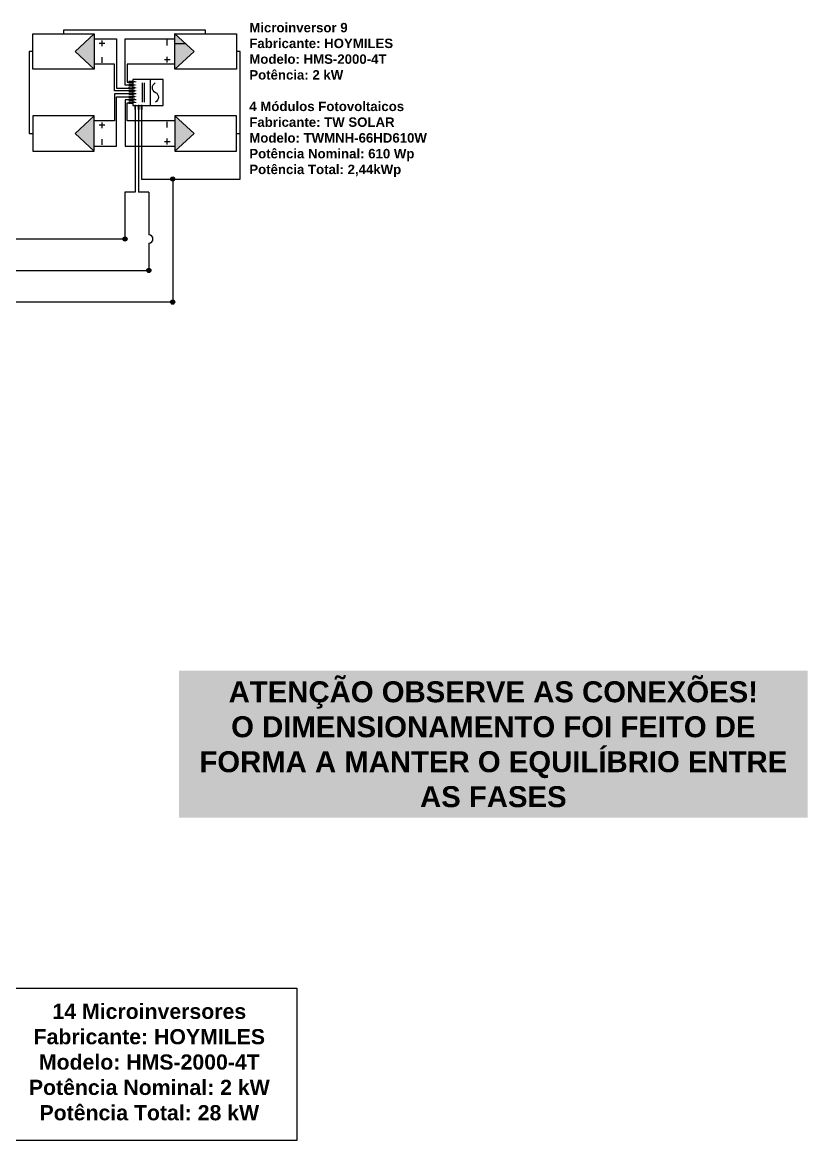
# Model space of a CAD drawing. Header units: millimetres. Extents: x 3949 to 5857, y -2081 to -943.
# Drawn here: x 5541.7 to 5579.1, y -1987.3 to -1934 of the extents above; entities that cross this region are included whole.
import ezdxf

# ---------------------------------------------------------------- set-up
doc = ezdxf.new("R2010")
doc.units = ezdxf.units.MM
doc.layers.add('DESENHO', color=7, linetype='Continuous', lineweight=0)
doc.styles.add('Annotative', font='arial.ttf')

msp = doc.modelspace()

# ---------------------------------------------------------------- hatches: boundary and pattern name
at = {"layer": 'DESENHO', "lineweight": 0}
h = msp.add_hatch(color=7, dxfattribs=at)
h.dxf.hatch_style = 1
h.paths.add_polyline_path([(5544.237, -1935.408), (5545.152, -1936.253), (5545.152, -1934.563)])
h = msp.add_hatch(dxfattribs=at)
h.set_pattern_fill('ANGLE', scale=1.5, angle=180)
h.set_pattern_definition([(180, (10197.437, 872.922), (-4e-15, -10.4775), [7.62, -2.8575]), (270, (10197.437, 872.922), (10.4775, -4e-15), [7.62, -2.8575])])
h.paths.add_polyline_path([(5548.995, -1934.563), (5548.995, -1936.253), (5549.91, -1935.408)])
h = msp.add_hatch(color=7, dxfattribs=at)
h.dxf.hatch_style = 1
h.paths.add_polyline_path([(5549.91, -1935.408), (5548.995, -1934.563), (5548.995, -1936.253)])
h = msp.add_hatch(color=7, dxfattribs=at)
h.dxf.hatch_style = 1
h.paths.add_polyline_path([(5544.237, -1939.317), (5545.152, -1938.472), (5545.152, -1940.162)])
h = msp.add_hatch(color=7, dxfattribs=at)
h.dxf.hatch_style = 1
h.paths.add_polyline_path([(5549.91, -1939.317), (5548.995, -1940.162), (5548.995, -1938.472)])
h = msp.add_hatch(color=3, dxfattribs=at)
h.dxf.hatch_style = 1
h.paths.add_polyline_path([(5548.891, -1941.595, 1), (5548.891, -1941.396, 1)])
h = msp.add_hatch(color=256, dxfattribs=at)
h.dxf.hatch_style = 1
h.paths.add_polyline_path([(5546.716, -1944.351, 1), (5546.517, -1944.351, 1)])
h = msp.add_hatch(color=256, dxfattribs=at)
h.dxf.hatch_style = 1
h.paths.add_polyline_path([(5547.853, -1945.851, 1), (5547.654, -1945.851, 1)])
h = msp.add_hatch(color=3, dxfattribs=at)
h.dxf.hatch_style = 1
h.paths.add_polyline_path([(5548.99, -1947.361, 1), (5548.791, -1947.361, 1)])

# ---------------------------------------------------------------- linework, layer by layer
at = {"layer": 'DESENHO', "color": 3, "lineweight": 0}
for p, q in [((5550.461, -1934.392), (5543.685, -1934.392)), ((5543.685, -1934.392), (5543.685, -1934.563)), ((5550.461, -1934.563), (5550.461, -1934.392)), ((5542.219, -1935.408), (5542.047, -1935.408)), ((5542.047, -1935.408), (5542.047, -1939.317)), ((5552.1, -1935.408), (5551.928, -1935.408)), ((5552.1, -1939.317), (5552.1, -1935.408)), ((5547.41, -1938.175), (5547.41, -1941.495)), ((5542.047, -1939.317), (5542.219, -1939.317)), ((5551.928, -1939.317), (5552.1, -1939.317)), ((5552.1, -1941.495), (5552.1, -1939.317)), ((5547.41, -1941.495), (5552.1, -1941.495)), ((5548.891, -1941.495), (5548.891, -1947.361)), ((5548.891, -1947.361), (5493.922, -1947.361))]:
    msp.add_line(p, q, dxfattribs=at)
at = {"layer": 'DESENHO', "lineweight": 0}
for p, q in [((5545.152, -1934.805), (5546.207, -1934.805)), ((5546.207, -1934.805), (5546.207, -1937.153)), ((5546.627, -1937.011), (5546.627, -1934.805)), ((5546.627, -1934.805), (5548.995, -1934.805)), ((5546.112, -1936.011), (5545.152, -1936.011)), ((5546.112, -1937.288), (5546.112, -1936.011)), ((5548.995, -1936.011), (5546.721, -1936.011)), ((5546.721, -1936.011), (5546.721, -1936.869)), ((5546.803, -1937.011), (5546.627, -1937.011)), ((5546.721, -1936.869), (5546.803, -1936.869)), ((5546.803, -1937.288), (5546.112, -1937.288)), ((5546.803, -1937.437), (5546.112, -1937.437)), ((5546.112, -1937.437), (5546.112, -1938.714)), ((5546.207, -1937.153), (5546.803, -1937.153)), ((5546.207, -1937.572), (5546.803, -1937.572)), ((5546.207, -1939.92), (5546.207, -1937.572)), ((5546.803, -1937.714), (5546.627, -1937.714)), ((5546.627, -1937.714), (5546.627, -1939.92)), ((5546.721, -1938.714), (5546.721, -1937.856)), ((5546.721, -1937.856), (5546.803, -1937.856)), ((5547.101, -1938.175), (5547.101, -1942.117)), ((5547.27, -1938.175), (5547.27, -1942.117)), ((5546.112, -1938.714), (5545.152, -1938.714)), ((5548.995, -1938.714), (5546.721, -1938.714)), ((5545.152, -1939.92), (5546.207, -1939.92)), ((5546.627, -1939.92), (5548.995, -1939.92)), ((5547.101, -1942.117), (5546.617, -1942.117)), ((5546.617, -1942.117), (5546.617, -1944.351)), ((5547.754, -1942.117), (5547.27, -1942.117)), ((5547.754, -1942.117), (5547.754, -1944.152)), ((5502.563, -1944.351), (5546.617, -1944.351)), ((5546.617, -1944.251), (5546.617, -1944.351)), ((5547.754, -1944.549), (5547.754, -1945.751)), ((5502.563, -1945.851), (5547.754, -1945.851))]:
    msp.add_line(p, q, dxfattribs=at)
at = {"layer": 'DESENHO', "color": 7, "lineweight": 0}
for p, q in [((5548.995, -1935.387), (5548.995, -1934.561)), ((5545.152, -1935.429), (5545.152, -1936.255)), ((5545.152, -1939.296), (5545.152, -1938.47)), ((5548.995, -1939.338), (5548.995, -1940.164))]:
    msp.add_line(p, q, dxfattribs=at)
at = {"layer": 'DESENHO', "lineweight": 0}
for points in [[(5542.219, -1934.563), (5545.152, -1934.563), (5545.152, -1936.253), (5542.219, -1936.253)], [(5551.928, -1936.253), (5548.995, -1936.253), (5548.995, -1934.563), (5551.928, -1934.563)], [(5542.219, -1940.162), (5545.152, -1940.162), (5545.152, -1938.472), (5542.219, -1938.472)], [(5551.928, -1938.472), (5548.995, -1938.472), (5548.995, -1940.162), (5551.928, -1940.162)], [(5524.517, -1980.065), (5554.811, -1980.065), (5554.811, -1987.342), (5524.517, -1987.342)]]:
    msp.add_lwpolyline(points, close=True, dxfattribs=at)
at = {"layer": 'DESENHO', "color": 18, "lineweight": 0, "true_color": 0x000000}
for points in [[(5545.152, -1934.563), (5544.237, -1935.408), (5545.152, -1936.253)], [(5548.995, -1936.253), (5549.91, -1935.408), (5548.995, -1934.563)], [(5545.152, -1940.162), (5544.237, -1939.317), (5545.152, -1938.472)], [(5548.995, -1938.472), (5549.91, -1939.317), (5548.995, -1940.162)]]:
    msp.add_lwpolyline(points, dxfattribs=at)
at = {"layer": 'DESENHO', "color": 7, "lineweight": 0}
for points in [[(5545.517, -1934.888), (5545.517, -1935.159)], [(5548.63, -1935.132), (5548.63, -1934.861)], [(5545.652, -1935.024), (5545.382, -1935.024)], [(5545.517, -1935.687), (5545.517, -1935.957)], [(5548.494, -1935.795), (5548.765, -1935.795)], [(5548.63, -1935.93), (5548.63, -1935.66)], [(5547.06, -1936.875), (5547.06, -1936.848), (5547.073, -1936.862), (5547.046, -1936.862), (5547.019, -1936.862)], [(5547.06, -1937.024), (5547.06, -1936.997), (5547.073, -1937.011), (5547.046, -1937.011), (5547.019, -1937.011)], [(5547.033, -1936.848), (5547.033, -1936.875)], [(5547.1, -1936.875), (5547.1, -1936.848), (5547.087, -1936.875), (5547.087, -1936.848)], [(5547.1, -1937.024), (5547.1, -1936.997), (5547.087, -1937.024), (5547.087, -1936.997)], [(5547.114, -1936.848), (5547.114, -1936.875)], [(5547.114, -1936.997), (5547.114, -1937.024)], [(5547.439, -1936.902), (5547.439, -1937.823)], [(5547.533, -1936.902), (5547.533, -1937.823)], [(5547.831, -1937.985), (5547.831, -1936.74)], [(5547.046, -1937.146), (5547.019, -1937.146)], [(5547.046, -1937.295), (5547.019, -1937.295)], [(5547.046, -1937.43), (5547.019, -1937.43)], [(5547.046, -1937.566), (5547.019, -1937.566)], [(5547.033, -1937.132), (5547.033, -1937.16)], [(5547.033, -1937.417), (5547.033, -1937.444)], [(5547.073, -1937.132), (5547.06, -1937.132), (5547.06, -1937.146), (5547.046, -1937.146), (5547.06, -1937.16), (5547.073, -1937.16)], [(5547.073, -1937.268), (5547.06, -1937.268), (5547.06, -1937.281), (5547.046, -1937.295), (5547.06, -1937.308), (5547.073, -1937.308), (5547.073, -1937.295)], [(5547.073, -1937.417), (5547.06, -1937.403), (5547.06, -1937.417), (5547.06, -1937.43), (5547.073, -1937.444), (5547.046, -1937.444)], [(5547.073, -1937.552), (5547.06, -1937.552), (5547.06, -1937.566), (5547.073, -1937.579), (5547.046, -1937.579)], [(5547.1, -1937.16), (5547.1, -1937.132), (5547.087, -1937.16), (5547.087, -1937.132)], [(5547.1, -1937.308), (5547.1, -1937.268), (5547.087, -1937.308), (5547.087, -1937.268)], [(5547.1, -1937.444), (5547.1, -1937.403), (5547.087, -1937.444), (5547.087, -1937.403)], [(5547.1, -1937.579), (5547.1, -1937.552), (5547.087, -1937.579), (5547.087, -1937.552)], [(5547.114, -1937.132), (5547.114, -1937.16)], [(5547.114, -1937.268), (5547.114, -1937.308)], [(5547.114, -1937.403), (5547.114, -1937.444)], [(5547.114, -1937.552), (5547.114, -1937.579)], [(5547.046, -1937.714), (5547.019, -1937.714)], [(5547.046, -1937.85), (5547.019, -1937.85)], [(5547.033, -1937.687), (5547.033, -1937.728)], [(5547.073, -1937.687), (5547.06, -1937.687), (5547.06, -1937.728)], [(5547.073, -1937.836), (5547.06, -1937.836), (5547.06, -1937.823), (5547.06, -1937.863)], [(5547.1, -1937.728), (5547.1, -1937.687), (5547.087, -1937.728), (5547.087, -1937.687)], [(5547.1, -1937.863), (5547.1, -1937.823), (5547.087, -1937.863), (5547.087, -1937.823)], [(5547.114, -1937.687), (5547.114, -1937.728)], [(5547.114, -1937.823), (5547.114, -1937.863)], [(5545.652, -1938.93), (5545.382, -1938.93)], [(5545.517, -1938.795), (5545.517, -1939.066)], [(5548.63, -1939.041), (5548.63, -1938.77)], [(5545.517, -1939.593), (5545.517, -1939.864)], [(5548.63, -1939.839), (5548.63, -1939.568)]]:
    msp.add_lwpolyline(points, dxfattribs=at)
for points in [[(5546.992, -1936.889), (5546.992, -1936.848), (5546.803, -1936.848), (5546.803, -1936.889)], [(5546.992, -1937.024), (5546.992, -1936.984), (5546.803, -1936.984), (5546.803, -1937.024)], [(5548.44, -1937.985), (5548.44, -1936.74), (5546.992, -1936.74), (5546.992, -1937.985)], [(5546.992, -1937.173), (5546.992, -1937.119), (5546.803, -1937.119), (5546.803, -1937.173)], [(5546.992, -1937.308), (5546.992, -1937.268), (5546.803, -1937.268), (5546.803, -1937.308)], [(5546.992, -1937.444), (5546.992, -1937.403), (5546.803, -1937.403), (5546.803, -1937.444)], [(5546.992, -1937.593), (5546.992, -1937.552), (5546.803, -1937.552), (5546.803, -1937.593)], [(5546.992, -1937.728), (5546.992, -1937.687), (5546.803, -1937.687), (5546.803, -1937.728)], [(5546.992, -1937.877), (5546.992, -1937.823), (5546.803, -1937.823), (5546.803, -1937.877)], [(5547.081, -1938.175), (5547.121, -1938.175), (5547.121, -1937.985), (5547.081, -1937.985)], [(5547.249, -1938.175), (5547.29, -1938.175), (5547.29, -1937.985), (5547.249, -1937.985)], [(5547.39, -1938.175), (5547.43, -1938.175), (5547.43, -1937.985), (5547.39, -1937.985)]]:
    msp.add_lwpolyline(points, close=True, dxfattribs=at)
at = {"layer": 'DESENHO', "lineweight": 0}
msp.add_lwpolyline([(5548.494, -1939.704), (5548.765, -1939.704)], dxfattribs=at)
at = {"layer": 'DESENHO', "color": 3, "lineweight": 0}
for centre in [(5548.891, -1941.495), (5548.891, -1947.361)]:
    msp.add_circle(centre, 0.0994, dxfattribs=at)
at = {"layer": 'DESENHO', "lineweight": 0}
for centre in [(5546.617, -1944.351), (5547.754, -1945.851)]:
    msp.add_circle(centre, 0.0994, dxfattribs=at)
msp.add_arc((5547.754, -1944.351), 0.199, 270, 90, dxfattribs=at)
at = {"layer": 'DESENHO', "color": 18, "lineweight": 0, "true_color": 0x000000}
for points in [[(5547.926, -1937.132), (5547.926, -1937.038), (5547.98, -1936.957), (5548.061, -1936.902)], [(5548.075, -1937.376), (5547.98, -1937.322), (5547.926, -1937.241), (5547.926, -1937.132)], [(5548.075, -1937.363), (5548.156, -1937.403), (5548.21, -1937.498), (5548.21, -1937.593)], [(5548.21, -1937.593), (5548.21, -1937.701), (5548.156, -1937.782), (5548.075, -1937.823)]]:
    msp.add_open_spline(points, degree=3, dxfattribs=at)

# ---------------------------------------------------------------- texts
at = {"layer": 'DESENHO', "color": 7, "lineweight": 0, "style": 'Annotative'}
for s, insert, char_height, width, attachment_point in [('{\\fArial|b1|i0|c0|p34;Microinversor 9\\PFabricante: HOYMILES\\PModelo: HMS-2000-4T\\PPotência: 2 kW\\P\\P\\pxql;4 Módulos Fotovoltaicos\\P\\pq*;Fabricante: TW SOLAR\\PModelo: \\C256;TWMNH-66HD610W\\PP\\C7;otência Nominal: 610 Wp\\PPotência Total: 2,44kWp}', (5552.542, -1941.394), 0.45057, 15.05026, 7), ('\\pxqc;{\\fArial|b1|i0|c0|p34;14 Microinversores\\PFabricante: HOYMILES\\PModelo: HMS-2000-4T\\PPotência Nominal: 2 kW\\PPotência Total: 28 kW}', (5535.638, -1980.814), 0.72492, 24.27909, 1)]:
    msp.add_mtext(s, dxfattribs=dict(at, insert=insert, char_height=char_height, width=width, attachment_point=attachment_point))
at = {"layer": 'DESENHO', "color": 7, "lineweight": 0, "insert": (5549.693, -1965.441), "char_height": 1, "width": 28.95516, "attachment_point": 1, "style": 'Annotative', "bg_fill": 1, "box_fill_scale": 1.5, "bg_fill_color": 1, "bg_fill_transparency": 0}
msp.add_mtext('\\pxqc;{\\fArial|b1|i0|c0|p34;ATENÇÃO OBSERVE AS CONEXÕES!\\PO DIMENSIONAMENTO FOI FEITO DE FORMA A MANTER O EQUILÍBRIO ENTRE AS FASES}', dxfattribs=at)

doc.saveas('drawing.dxf')
